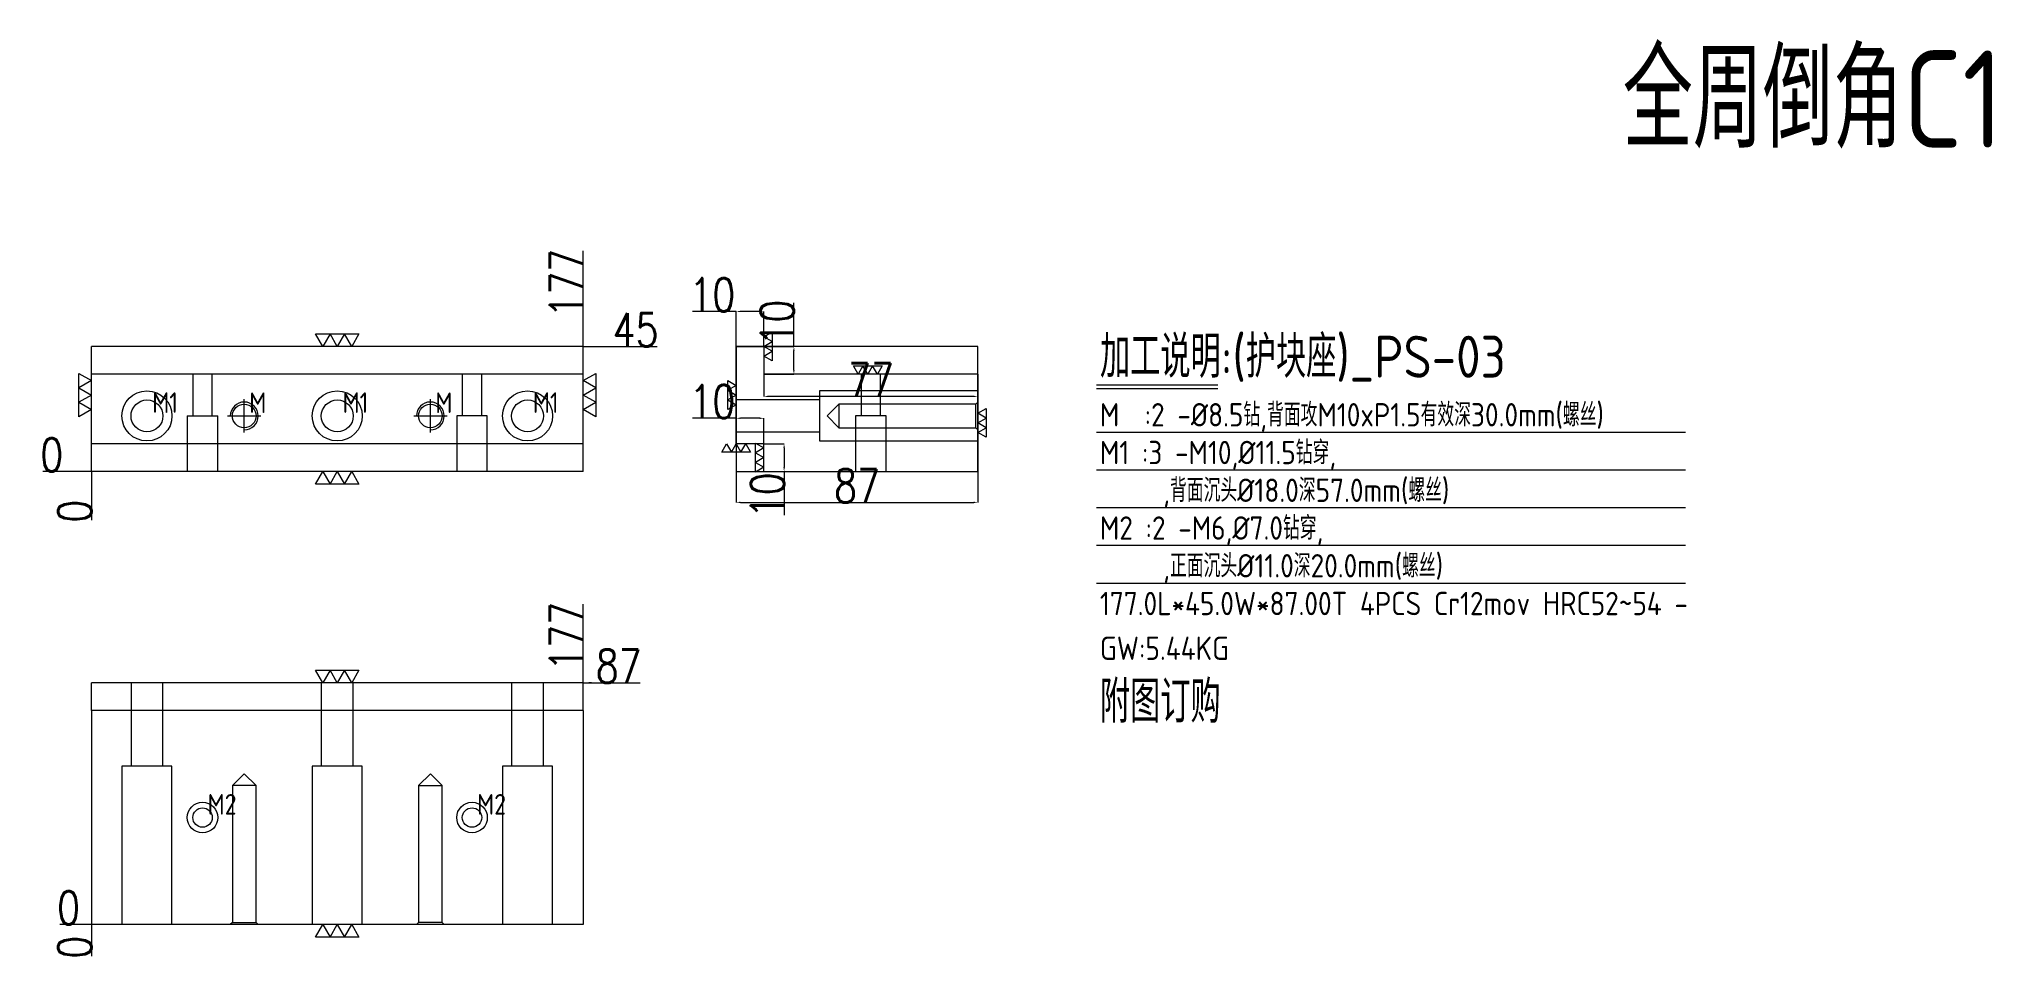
# Model space of a CAD drawing. Header units: millimetres. Extents: x -13203 to -12500, y 62452 to 62783.
import ezdxf

# ---------------------------------------------------------------- set-up
doc = ezdxf.new("R2010")
doc.units = ezdxf.units.MM
doc.linetypes.add('CENTER', pattern=[0])
doc.linetypes.add('DASHED', pattern=[0])
for name, color, linetype, lineweight in [('DIM', 4, 'Continuous', 20), ('PS', 6, 'Continuous', 20), ('PS_W', 1, 'Continuous', 20)]:
    doc.layers.add(name, color=color, linetype=linetype, lineweight=lineweight)
doc.styles.add('gbenor', font='gbenor.shx', dxfattribs={"bigfont": 'gbcbig.shx'})
doc.styles.add('TXT', font='txt.shx', dxfattribs={"width": 0.8, "bigfont": 'ctxt.shx'})
doc.dimstyles.new('零件', dxfattribs={"dimscale": 1.5, "dimtxt": 8, "dimasz": 1, "dimexe": 0, "dimexo": 0, "dimgap": 0, "dimtad": 1, "dimtxsty": 'TXT', "dimcen": 0, "dimclrd": 252, "dimclre": 252, "dimclrt": 4, "dimazin": 3, "dimtp": 0.001, "dimtm": 0.001, "dimtfac": 1, "dimtmove": 0, "dimatfit": 3, "dimlwd": 5, "dimlwe": 5})

# ---------------------------------------------------------------- blocks, each defined once
blk = doc.blocks.new('*D1107')
at = {"layer": 'Defpoints', "color": 0}
for p in [(-13007.04, 62672.37), (-12995.94, 62672.37), (-13184.04, 62627.37)]:
    blk.add_point(p, dxfattribs=at)
at = {"layer": 'DIM', "color": 252, "lineweight": 5}
blk.add_line((-13007.04, 62672.37), (-12980.4, 62672.37), dxfattribs=at)
at = {"layer": 'DIM', "color": 4, "lineweight": 5, "insert": (-12988.17, 62678.37), "char_height": 12, "attachment_point": 5, "style": 'TXT'}
blk.add_mtext('45', dxfattribs=at)
blk = doc.blocks.new('*D1108')
at = {"layer": 'Defpoints', "color": 0}
for p in [(-13195.14, 62627.37), (-13184.04, 62627.37), (-13184.04, 62627.37)]:
    blk.add_point(p, dxfattribs=at)
at = {"layer": 'DIM', "color": 252, "lineweight": 5}
blk.add_line((-13184.04, 62627.37), (-13201.54, 62627.37), dxfattribs=at)
at = {"layer": 'DIM', "color": 4, "lineweight": 5, "insert": (-13198.34, 62633.37), "char_height": 12, "attachment_point": 5, "style": 'TXT'}
blk.add_mtext('0', dxfattribs=at)
blk = doc.blocks.new('*D1109')
at = {"layer": 'Defpoints', "color": 0}
for p in [(-13184.04, 62627.37), (-13184.04, 62627.37), (-13184.04, 62616.27)]:
    blk.add_point(p, dxfattribs=at)
at = {"layer": 'DIM', "color": 252, "lineweight": 5}
blk.add_line((-13184.04, 62627.37), (-13184.04, 62609.87), dxfattribs=at)
at = {"layer": 'DIM', "color": 4, "lineweight": 5, "insert": (-13190.04, 62613.07), "char_height": 12, "attachment_point": 5, "rotation": 90, "style": 'TXT'}
blk.add_mtext('0', dxfattribs=at)
blk = doc.blocks.new('*D1110')
at = {"layer": 'Defpoints', "color": 0}
for p in [(-13007.04, 62683.47), (-13007.04, 62672.37), (-13184.04, 62627.37)]:
    blk.add_point(p, dxfattribs=at)
at = {"layer": 'DIM', "color": 252, "lineweight": 5}
blk.add_line((-13007.04, 62672.37), (-13007.04, 62706.79), dxfattribs=at)
at = {"layer": 'DIM', "color": 4, "lineweight": 5, "insert": (-13013.04, 62695.13), "char_height": 12, "attachment_point": 5, "rotation": 90, "style": 'TXT'}
blk.add_mtext('177', dxfattribs=at)
blk = doc.blocks.new('*D1111')
at = {"layer": 'Defpoints', "color": 0}
for p in [(-13007.04, 62551.34), (-13002.04, 62551.34), (-13184.04, 62464.34)]:
    blk.add_point(p, dxfattribs=at)
at = {"layer": 'DIM', "color": 252, "lineweight": 5}
for p, q in [((-13007.04, 62551.34), (-13004.04, 62551.34)), ((-13004.04, 62551.34), (-13005.04, 62551.34)), ((-13005.04, 62551.34), (-12986.5, 62551.34))]:
    blk.add_line(p, q, dxfattribs=at)
at = {"layer": 'DIM', "color": 4, "lineweight": 5, "insert": (-12994.27, 62557.34), "char_height": 12, "attachment_point": 5, "style": 'TXT'}
blk.add_mtext('87', dxfattribs=at)
blk = doc.blocks.new('*D1112')
at = {"layer": 'Defpoints', "color": 0}
for p in [(-13189.04, 62464.34), (-13184.04, 62464.34), (-13184.04, 62464.34)]:
    blk.add_point(p, dxfattribs=at)
at = {"layer": 'DIM', "color": 252, "lineweight": 5}
blk.add_line((-13184.04, 62464.34), (-13195.44, 62464.34), dxfattribs=at)
at = {"layer": 'DIM', "color": 4, "lineweight": 5, "insert": (-13192.24, 62470.34), "char_height": 12, "attachment_point": 5, "style": 'TXT'}
blk.add_mtext('0', dxfattribs=at)
blk = doc.blocks.new('*D1113')
at = {"layer": 'Defpoints', "color": 0}
for p in [(-13184.04, 62464.34), (-13184.04, 62464.34), (-13184.04, 62459.34)]:
    blk.add_point(p, dxfattribs=at)
at = {"layer": 'DIM', "color": 252, "lineweight": 5}
blk.add_line((-13184.04, 62464.34), (-13184.04, 62452.94), dxfattribs=at)
at = {"layer": 'DIM', "color": 4, "lineweight": 5, "insert": (-13190.04, 62456.14), "char_height": 12, "attachment_point": 5, "rotation": 90, "style": 'TXT'}
blk.add_mtext('0', dxfattribs=at)
blk = doc.blocks.new('*D1114')
at = {"layer": 'Defpoints', "color": 0}
for p in [(-13007.04, 62556.34), (-13007.04, 62551.34), (-13184.04, 62464.34)]:
    blk.add_point(p, dxfattribs=at)
at = {"layer": 'DIM', "color": 252, "lineweight": 5}
blk.add_line((-13007.04, 62551.34), (-13007.04, 62579.65), dxfattribs=at)
at = {"layer": 'DIM', "color": 4, "lineweight": 5, "insert": (-13013.04, 62567.99), "char_height": 12, "attachment_point": 5, "rotation": 90, "style": 'TXT'}
blk.add_mtext('177', dxfattribs=at)
blk = doc.blocks.new('*D1115')
at = {"layer": 'Defpoints', "color": 0}
for p in [(-12951.97, 62627.37), (-12864.97, 62627.37), (-12864.97, 62616.27)]:
    blk.add_point(p, dxfattribs=at)
at = {"layer": 'DIM', "color": 252, "lineweight": 5}
for p, q in [((-12951.97, 62627.37), (-12951.97, 62616.27)), ((-12864.97, 62627.37), (-12864.97, 62616.27)), ((-12950.47, 62616.27), (-12866.47, 62616.27))]:
    blk.add_line(p, q, dxfattribs=at)
at = {"layer": 'DIM', "color": 252}
for points in [[(-12950.47, 62616.52), (-12950.47, 62616.02), (-12951.97, 62616.27)], [(-12866.47, 62616.02), (-12866.47, 62616.52), (-12864.97, 62616.27)]]:
    blk.add_solid(points, dxfattribs=at)
at = {"layer": 'DIM', "color": 4, "lineweight": 5, "insert": (-12908.47, 62622.27), "char_height": 12, "attachment_point": 5, "style": 'TXT'}
blk.add_mtext('87', dxfattribs=at)
blk = doc.blocks.new('*D1116')
at = {"layer": 'Defpoints', "color": 0}
for p in [(-12951.97, 62684.98), (-12951.97, 62672.37), (-12941.97, 62672.37)]:
    blk.add_point(p, dxfattribs=at)
at = {"layer": 'DIM', "color": 252, "linetype": 'Continuous', "lineweight": 5}
for p, q in [((-12951.97, 62684.98), (-12967.64, 62684.98)), ((-12951.97, 62672.37), (-12951.97, 62684.98)), ((-12943.47, 62684.98), (-12950.47, 62684.98)), ((-12941.97, 62672.37), (-12941.97, 62684.98))]:
    blk.add_line(p, q, dxfattribs=at)
at = {"layer": 'DIM', "color": 252}
for points in [[(-12950.47, 62685.23), (-12950.47, 62684.73), (-12951.97, 62684.98)], [(-12943.47, 62684.73), (-12943.47, 62685.23), (-12941.97, 62684.98)]]:
    blk.add_solid(points, dxfattribs=at)
at = {"layer": 'DIM', "color": 4, "lineweight": 5, "insert": (-12960.55, 62690.98), "char_height": 12, "attachment_point": 5, "style": 'TXT'}
blk.add_mtext('10', dxfattribs=at)
blk = doc.blocks.new('*D1117')
at = {"layer": 'Defpoints', "color": 0}
for p in [(-12941.97, 62637.37), (-12941.97, 62627.37), (-12934.72, 62627.37)]:
    blk.add_point(p, dxfattribs=at)
at = {"layer": 'DIM', "color": 252, "linetype": 'Continuous', "lineweight": 5}
for p, q in [((-12941.97, 62637.37), (-12934.72, 62637.37)), ((-12934.72, 62635.87), (-12934.72, 62628.87)), ((-12941.97, 62627.37), (-12934.72, 62627.37)), ((-12934.72, 62627.37), (-12934.72, 62611.7))]:
    blk.add_line(p, q, dxfattribs=at)
at = {"layer": 'DIM', "color": 252}
for points in [[(-12934.47, 62635.87), (-12934.97, 62635.87), (-12934.72, 62637.37)], [(-12934.97, 62628.87), (-12934.47, 62628.87), (-12934.72, 62627.37)]]:
    blk.add_solid(points, dxfattribs=at)
at = {"layer": 'DIM', "color": 4, "lineweight": 5, "insert": (-12940.72, 62618.79), "char_height": 12, "attachment_point": 5, "rotation": 90, "style": 'TXT'}
blk.add_mtext('10', dxfattribs=at)
blk = doc.blocks.new('*D1118')
at = {"layer": 'Defpoints', "color": 0}
for p in [(-12951.97, 62646.54), (-12951.97, 62637.37), (-12941.97, 62637.37)]:
    blk.add_point(p, dxfattribs=at)
at = {"layer": 'DIM', "color": 252, "linetype": 'Continuous', "lineweight": 5}
for p, q in [((-12951.97, 62646.54), (-12967.64, 62646.54)), ((-12951.97, 62637.37), (-12951.97, 62646.54)), ((-12943.47, 62646.54), (-12950.47, 62646.54)), ((-12941.97, 62637.37), (-12941.97, 62646.54))]:
    blk.add_line(p, q, dxfattribs=at)
at = {"layer": 'DIM', "color": 252}
for points in [[(-12950.47, 62646.79), (-12950.47, 62646.29), (-12951.97, 62646.54)], [(-12943.47, 62646.29), (-12943.47, 62646.79), (-12941.97, 62646.54)]]:
    blk.add_solid(points, dxfattribs=at)
at = {"layer": 'DIM', "color": 4, "lineweight": 5, "insert": (-12960.55, 62652.54), "char_height": 12, "attachment_point": 5, "style": 'TXT'}
blk.add_mtext('10', dxfattribs=at)
blk = doc.blocks.new('*D1119')
at = {"layer": 'Defpoints', "color": 0}
for p in [(-12941.97, 62662.37), (-12864.97, 62662.37), (-12941.97, 62654.4)]:
    blk.add_point(p, dxfattribs=at)
at = {"layer": 'DIM', "color": 252, "linetype": 'Continuous', "lineweight": 5}
for p, q in [((-12941.97, 62662.37), (-12941.97, 62654.4)), ((-12864.97, 62662.37), (-12864.97, 62654.4)), ((-12866.47, 62654.4), (-12940.47, 62654.4))]:
    blk.add_line(p, q, dxfattribs=at)
at = {"layer": 'DIM', "color": 252}
for points in [[(-12940.47, 62654.65), (-12940.47, 62654.15), (-12941.97, 62654.4)], [(-12866.47, 62654.15), (-12866.47, 62654.65), (-12864.97, 62654.4)]]:
    blk.add_solid(points, dxfattribs=at)
at = {"layer": 'DIM', "color": 4, "lineweight": 5, "insert": (-12903.47, 62660.4), "char_height": 12, "attachment_point": 5, "style": 'TXT'}
blk.add_mtext('77', dxfattribs=at)
blk = doc.blocks.new('*D1120')
at = {"layer": 'Defpoints', "color": 0}
for p in [(-12941.97, 62672.37), (-12931.19, 62672.37), (-12941.97, 62662.37)]:
    blk.add_point(p, dxfattribs=at)
at = {"layer": 'DIM', "color": 252, "linetype": 'Continuous', "lineweight": 5}
for p, q in [((-12931.19, 62672.37), (-12931.19, 62688.05)), ((-12941.97, 62672.37), (-12931.19, 62672.37)), ((-12931.19, 62663.87), (-12931.19, 62670.87)), ((-12941.97, 62662.37), (-12931.19, 62662.37))]:
    blk.add_line(p, q, dxfattribs=at)
at = {"layer": 'DIM', "color": 252}
for points in [[(-12930.94, 62670.87), (-12931.44, 62670.87), (-12931.19, 62672.37)], [(-12931.44, 62663.87), (-12930.94, 62663.87), (-12931.19, 62662.37)]]:
    blk.add_solid(points, dxfattribs=at)
at = {"layer": 'DIM', "color": 4, "lineweight": 5, "insert": (-12937.19, 62680.96), "char_height": 12, "attachment_point": 5, "rotation": 90, "style": 'TXT'}
blk.add_mtext('10', dxfattribs=at)

msp = doc.modelspace()

# ---------------------------------------------------------------- linework, layer by layer
at = {"layer": 'DIM', "color": 8, "linetype": 'Continuous', "lineweight": 5}
for p, q in [((-12822.309, 62658.53), (-12778.549, 62658.53)), ((-12822.309, 62657.272), (-12778.549, 62657.272)), ((-12822.309, 62641.588), (-12610.264, 62641.588)), ((-12822.309, 62628.003), (-12610.264, 62628.003)), ((-12822.309, 62614.417), (-12610.264, 62614.417)), ((-12822.309, 62600.831), (-12610.264, 62600.831)), ((-12822.309, 62587.245), (-12610.264, 62587.245))]:
    msp.add_line(p, q, dxfattribs=at)
at = {"layer": 'DIM', "linetype": 'Continuous', "lineweight": 5}
for points in [[(-13087.746, 62676.874), (-13090.344, 62672.374), (-13092.942, 62676.874), (-13095.54, 62672.374), (-13098.139, 62676.874), (-13100.737, 62672.374), (-13103.335, 62676.874), (-13087.746, 62676.874)], [(-12938.968, 62667.178), (-12941.968, 62668.91), (-12938.968, 62670.642), (-12941.968, 62672.374), (-12938.968, 62674.106), (-12941.968, 62675.839), (-12938.968, 62677.571), (-12938.968, 62667.178)], [(-12899.4, 62665.374), (-12901.132, 62662.374), (-12902.864, 62665.374), (-12904.596, 62662.374), (-12906.328, 62665.374), (-12908.06, 62662.374), (-12909.792, 62665.374), (-12899.4, 62665.374)], [(-13188.54, 62662.669), (-13184.04, 62660.071), (-13188.54, 62657.472), (-13184.04, 62654.874), (-13188.54, 62652.276), (-13184.04, 62649.678), (-13188.54, 62647.08), (-13188.54, 62662.669)], [(-13002.54, 62647.08), (-13007.04, 62649.678), (-13002.54, 62652.276), (-13007.04, 62654.874), (-13002.54, 62657.472), (-13007.04, 62660.071), (-13002.54, 62662.669), (-13002.54, 62647.08)], [(-12954.968, 62660.071), (-12951.968, 62658.339), (-12954.968, 62656.606), (-12951.968, 62654.874), (-12954.968, 62653.142), (-12951.968, 62651.41), (-12954.968, 62649.678), (-12954.968, 62660.071)], [(-12861.968, 62639.678), (-12864.968, 62641.41), (-12861.968, 62643.142), (-12864.968, 62644.874), (-12861.968, 62646.606), (-12864.968, 62648.339), (-12861.968, 62650.071), (-12861.968, 62639.678)], [(-12957.164, 62634.374), (-12955.432, 62637.374), (-12953.7, 62634.374), (-12951.968, 62637.374), (-12950.236, 62634.374), (-12948.503, 62637.374), (-12946.771, 62634.374), (-12957.164, 62634.374)], [(-12944.968, 62637.571), (-12941.968, 62635.839), (-12944.968, 62634.106), (-12941.968, 62632.374), (-12944.968, 62630.642), (-12941.968, 62628.91), (-12944.968, 62627.178), (-12944.968, 62637.571)], [(-13103.335, 62622.874), (-13100.737, 62627.374), (-13098.139, 62622.874), (-13095.54, 62627.374), (-13092.942, 62622.874), (-13090.344, 62627.374), (-13087.746, 62622.874), (-13103.335, 62622.874)], [(-13087.746, 62555.835), (-13090.344, 62551.335), (-13092.942, 62555.835), (-13095.54, 62551.335), (-13098.139, 62555.835), (-13100.737, 62551.335), (-13103.335, 62555.835), (-13087.746, 62555.835)], [(-13103.335, 62459.835), (-13100.737, 62464.335), (-13098.139, 62459.835), (-13095.54, 62464.335), (-13092.942, 62459.835), (-13090.344, 62464.335), (-13087.746, 62459.835), (-13103.335, 62459.835)]]:
    msp.add_lwpolyline(points, close=True, dxfattribs=at)
at = {"layer": 'DIM', "color": 252, "linetype": 'DASHED', "lineweight": 5, "ltscale": 0.494722}
msp.add_lwpolyline([(-12951.968, 62627.374), (-12864.968, 62627.374), (-12864.968, 62672.374), (-12951.968, 62672.374)], close=True, dxfattribs=at)
at = {"layer": 'PS', "color": 11, "linetype": 'Continuous', "lineweight": 5}
for p, q in [((-13007.04, 62672.374), (-13184.04, 62672.374)), ((-13184.04, 62637.374), (-13184.04, 62672.374)), ((-13007.04, 62637.374), (-13007.04, 62672.374)), ((-12951.968, 62637.374), (-12951.968, 62672.374)), ((-12951.968, 62672.374), (-12941.968, 62672.374)), ((-12864.968, 62662.374), (-12864.968, 62627.374)), ((-13184.04, 62627.374), (-13184.04, 62637.374)), ((-13007.04, 62637.374), (-13184.04, 62637.374)), ((-13007.04, 62627.374), (-13007.04, 62637.374)), ((-12941.968, 62637.374), (-12951.968, 62637.374)), ((-12941.968, 62627.374), (-12941.968, 62637.374)), ((-13007.04, 62627.374), (-13184.04, 62627.374)), ((-12941.968, 62627.374), (-12864.968, 62627.374)), ((-13184.04, 62541.335), (-13184.04, 62551.335)), ((-13007.04, 62551.335), (-13184.04, 62551.335)), ((-13007.04, 62541.335), (-13007.04, 62551.335)), ((-13007.04, 62541.335), (-13184.04, 62541.335)), ((-13184.04, 62541.335), (-13184.04, 62464.335)), ((-13007.04, 62541.335), (-13007.04, 62464.335)), ((-13007.04, 62464.335), (-13184.04, 62464.335))]:
    msp.add_line(p, q, dxfattribs=at)
at = {"layer": 'PS', "color": 2, "linetype": 'Continuous', "lineweight": 5}
for p in [(-12941.968, 62672.374), (-12864.968, 62662.374)]:
    msp.add_line(p, (-12941.968, 62662.374), dxfattribs=at)
at = {"layer": 'PS', "color": 2, "linetype": 'DASHED', "lineweight": 5, "ltscale": 0.494722}
msp.add_line((-13007.04, 62662.374), (-13184.04, 62662.374), dxfattribs=at)
at = {"layer": 'PS', "color": 31, "linetype": 'DASHED', "lineweight": 5, "ltscale": 0.494722}
for p, q in [((-13147.54, 62662.374), (-13147.54, 62647.374)), ((-13140.54, 62647.374), (-13140.54, 62662.374)), ((-13050.54, 62662.374), (-13050.54, 62647.374)), ((-13043.54, 62647.374), (-13043.54, 62662.374)), ((-12906.968, 62662.374), (-12906.968, 62647.374)), ((-12899.968, 62647.374), (-12899.968, 62662.374)), ((-12921.968, 62653.124), (-12951.968, 62653.124)), ((-12864.968, 62656.374), (-12921.968, 62656.374)), ((-12921.968, 62656.374), (-12921.968, 62647.374)), ((-13149.54, 62647.374), (-13149.54, 62627.374)), ((-13149.54, 62647.374), (-13138.54, 62647.374)), ((-13138.54, 62627.374), (-13138.54, 62647.374)), ((-13052.54, 62647.374), (-13052.54, 62627.374)), ((-13041.54, 62647.374), (-13052.54, 62647.374)), ((-13041.54, 62627.374), (-13041.54, 62647.374)), ((-12921.968, 62647.374), (-12921.968, 62638.374)), ((-12908.968, 62647.374), (-12908.968, 62627.374)), ((-12897.968, 62647.374), (-12908.968, 62647.374)), ((-12897.968, 62627.374), (-12897.968, 62647.374)), ((-12951.968, 62641.624), (-12921.968, 62641.624)), ((-12921.968, 62638.374), (-12864.968, 62638.374)), ((-13169.79, 62551.335), (-13169.79, 62521.335)), ((-13158.29, 62521.335), (-13158.29, 62551.335)), ((-13101.29, 62551.335), (-13101.29, 62521.335)), ((-13089.79, 62521.335), (-13089.79, 62551.335)), ((-13032.79, 62551.335), (-13032.79, 62521.335)), ((-13021.29, 62521.335), (-13021.29, 62551.335)), ((-13173.04, 62521.335), (-13173.04, 62464.335)), ((-13155.04, 62521.335), (-13173.04, 62521.335)), ((-13155.04, 62464.335), (-13155.04, 62521.335)), ((-13104.54, 62521.335), (-13104.54, 62464.335)), ((-13086.54, 62521.335), (-13104.54, 62521.335)), ((-13086.54, 62464.335), (-13086.54, 62521.335)), ((-13036.04, 62521.335), (-13036.04, 62464.335)), ((-13018.04, 62521.335), (-13036.04, 62521.335)), ((-13018.04, 62464.335), (-13018.04, 62521.335))]:
    msp.add_line(p, q, dxfattribs=at)
at = {"layer": 'PS', "color": 5, "linetype": 'DASHED', "lineweight": 5, "ltscale": 0.494722}
for p, q in [((-12914.968, 62651.627), (-12919.221, 62647.374)), ((-12865.715, 62651.627), (-12914.968, 62651.627)), ((-12914.968, 62651.627), (-12914.968, 62643.121)), ((-12864.968, 62652.374), (-12865.715, 62651.627)), ((-12865.715, 62647.374), (-12865.715, 62651.627)), ((-12919.221, 62647.374), (-12914.968, 62643.121)), ((-12914.968, 62643.121), (-12865.715, 62643.121)), ((-12865.715, 62643.121), (-12865.715, 62647.374)), ((-12865.715, 62643.121), (-12864.968, 62642.374)), ((-13129.04, 62518.588), (-13133.293, 62514.335)), ((-13124.787, 62514.335), (-13129.04, 62518.588)), ((-13062.04, 62518.588), (-13066.293, 62514.335)), ((-13057.787, 62514.335), (-13062.04, 62518.588)), ((-13133.293, 62514.335), (-13133.293, 62465.082)), ((-13124.787, 62514.335), (-13133.293, 62514.335)), ((-13124.787, 62465.082), (-13124.787, 62514.335)), ((-13066.293, 62514.335), (-13066.293, 62465.082)), ((-13066.293, 62514.335), (-13057.787, 62514.335)), ((-13057.787, 62465.082), (-13057.787, 62514.335)), ((-13133.293, 62465.082), (-13134.04, 62464.335)), ((-13133.293, 62465.082), (-13124.787, 62465.082)), ((-13124.04, 62464.335), (-13124.787, 62465.082)), ((-13066.293, 62465.082), (-13067.04, 62464.335)), ((-13057.787, 62465.082), (-13066.293, 62465.082)), ((-13057.04, 62464.335), (-13057.787, 62465.082))]:
    msp.add_line(p, q, dxfattribs=at)
at = {"layer": 'PS', "color": 30, "linetype": 'DASHED', "lineweight": 5, "ltscale": 0.494722}
for centre, radius in [((-13164.04, 62647.374), 9), ((-13129.04, 62647.374), 4.253), ((-13095.54, 62647.374), 9), ((-13062.04, 62647.374), 4.253), ((-13027.04, 62647.374), 9)]:
    msp.add_circle(centre, radius, dxfattribs=at)
at = {"layer": 'PS', "color": 42, "linetype": 'Continuous', "lineweight": 5}
for centre, radius in [((-13164.04, 62647.374), 5.75), ((-13095.54, 62647.374), 5.75), ((-13027.04, 62647.374), 5.75), ((-13144.04, 62502.835), 5.5), ((-13144.04, 62502.835), 3.5), ((-13047.04, 62502.835), 5.5), ((-13047.04, 62502.835), 3.5)]:
    msp.add_circle(centre, radius, dxfattribs=at)
at = {"layer": 'PS', "color": 30, "linetype": 'DASHED', "lineweight": 5, "ltscale": 0.494722}
for centre in [(-13129.04, 62647.374), (-13062.04, 62647.374)]:
    msp.add_arc(centre, 5, 270, 180, dxfattribs=at)
at = {"layer": 'PS_W', "color": 1, "linetype": 'CENTER', "lineweight": 5, "ltscale": 0.494722}
for p, q in [((-13129.04, 62641.374), (-13129.04, 62653.374)), ((-13062.04, 62641.374), (-13062.04, 62653.374)), ((-13135.04, 62647.374), (-13123.04, 62647.374)), ((-13068.04, 62647.374), (-13056.04, 62647.374))]:
    msp.add_line(p, q, dxfattribs=at)

# ---------------------------------------------------------------- texts
at = {"layer": 'DIM', "color": 6, "lineweight": 5, "style": 'gbenor'}
for s, height, p in [('全周倒角C1', 35, (-12632.85, 62743.908)), ('附图订购', 15.1, (-12821.049, 62536.952))]:
    msp.add_text(s, height=height, dxfattribs=at).set_placement(p)
at = {"layer": 'DIM', "color": 4, "lineweight": 5, "style": 'gbenor'}
for s, height, p in [('加工说明:(护块座)_PS-03', 15.1, (-12821.027, 62661.136)), ('M1', 7.4, (-13162.165, 62648.473)), ('M', 7.4, (-13127.245, 62648.433)), ('M1', 7.4, (-13093.665, 62648.473)), ('M', 7.4, (-13060.245, 62648.433)), ('M1', 7.4, (-13025.165, 62648.473)), ('M  :2 -%%c8.5钻,背面攻M10xP1.5有效深30.0mm(螺丝)', 8.4, (-12821.049, 62643.597)), ('M1 :3 -M10,%%c11.5钻穿,', 8.4, (-12821.049, 62630.011)), ('     ,背面沉头%%c18.0深57.0mm(螺丝)', 8.4, (-12821.049, 62616.425)), ('M2 :2 -M6,%%c7.0钻穿,', 8.4, (-12821.049, 62602.839)), ('     ,正面沉头%%c11.0深20.0mm(螺丝)', 8.4, (-12821.049, 62589.254)), ('177.0L*45.0W*87.00T 4PCS Cr12mov HRC52~54 -', 8.4, (-12821.049, 62575.668)), ('GW:5.44KG', 8.4, (-12821.049, 62559.565)), ('M2', 7.4, (-13142.235, 62503.899)), ('M2', 7.4, (-13045.235, 62503.899))]:
    msp.add_text(s, height=height, dxfattribs=at).set_placement(p)

# ---------------------------------------------------------------- dimensions: what is measured, and where the dimension line sits
at = {"layer": 'DIM', "lineweight": 5}
for feature_location, offset, dtype, origin, picture, middle in [((-13007.04, 62672.374), (0, 11.1), 1, (-13184.04, 62627.374), '*D1110', (-13013.04, 62695.132)), ((-13007.04, 62672.374), (11.1, 0), 0, (-13184.04, 62627.374), '*D1107', (-12988.169, 62678.374)), ((-13184.040434902, 62627.374415656), (-11.1, 0), 0, (-13184.040434902, 62627.374415656), '*D1108', (-13198.340434902, 62633.374415656)), ((-13184.040434902, 62627.374415656), (0, -11.1), 1, (-13184.040434902, 62627.374415656), '*D1109', (-13190.040434902, 62613.074415656)), ((-13007.04, 62551.335), (0, 5), 1, (-13184.04, 62464.335), '*D1114', (-13013.04, 62567.993)), ((-13007.04, 62551.335), (5, 0), 0, (-13184.04, 62464.335), '*D1111', (-12994.269, 62557.335)), ((-13184.040434902, 62464.335462423), (-5, 0), 0, (-13184.040434902, 62464.335462423), '*D1112', (-13192.240434902, 62470.335462423)), ((-13184.040434902, 62464.335462423), (0, -5), 1, (-13184.040434902, 62464.335462423), '*D1113', (-13190.040434902, 62456.135462423))]:
    dim = msp.add_ordinate_dim(feature_location=feature_location, offset=offset, dtype=dtype, origin=origin, dimstyle='零件', dxfattribs=at)
    dim.commit()
    dim.dimension.update_dxf_attribs({"geometry": picture, "text_midpoint": middle})
at = {"layer": 'DIM', "linetype": 'Continuous', "lineweight": 5}
for base, p1, p2, picture, middle in [((-12951.968, 62684.983), (-12941.968, 62672.374), (-12951.968, 62672.374), '*D1116', (-12960.553, 62690.983)), ((-12941.968, 62654.4), (-12864.968, 62662.374), (-12941.968, 62662.374), '*D1119', (-12903.468, 62660.4)), ((-12951.968, 62646.54), (-12941.968, 62637.374), (-12951.968, 62637.374), '*D1118', (-12960.553, 62652.54))]:
    dim = msp.add_linear_dim(base=base, p1=p1, p2=p2, dimstyle='零件', dxfattribs=at)
    dim.commit()
    dim.dimension.update_dxf_attribs({"geometry": picture, "text_midpoint": middle})
for base, p1, p2, picture, middle in [((-12931.195, 62672.374), (-12941.968, 62662.374), (-12941.968, 62672.374), '*D1120', (-12937.195, 62680.96)), ((-12934.722, 62627.374), (-12941.968, 62637.374), (-12941.968, 62627.374), '*D1117', (-12940.722, 62618.789))]:
    dim = msp.add_linear_dim(base=base, p1=p1, p2=p2, angle=90, dimstyle='零件', dxfattribs=at)
    dim.commit()
    dim.dimension.update_dxf_attribs({"geometry": picture, "text_midpoint": middle})
at = {"layer": 'DIM', "lineweight": 5}
dim = msp.add_linear_dim(base=(-12864.968, 62616.274), p1=(-12951.968, 62627.374), p2=(-12864.968, 62627.374), dimstyle='零件', dxfattribs=at)
dim.commit()
dim.dimension.update_dxf_attribs({"geometry": '*D1115', "text_midpoint": (-12908.468, 62622.274)})

doc.saveas('drawing.dxf')
